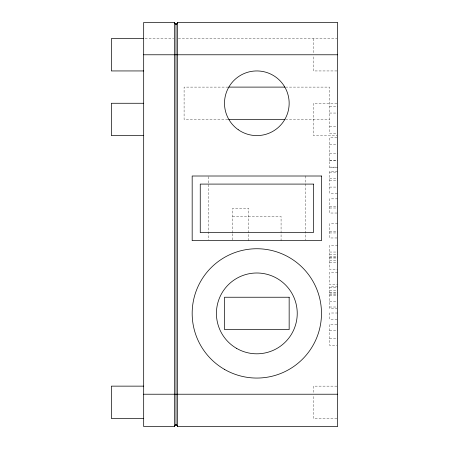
<?xml version="1.0" encoding="UTF-8"?>
<svg xmlns="http://www.w3.org/2000/svg" width="449" height="449" viewBox="0 0 449 449"><rect width="100%" height="100%" fill="white"/><g stroke="black" fill="none" stroke-linecap="round" stroke-linejoin="round"><path stroke-width="0.34" stroke-dasharray="2.25 1.68" d="M145.078 38.614L173.696 38.614M178.326 38.614L336.958 38.614M336.958 70.942L313.402 70.942L313.402 56.232M228.154 87.106L184.09 87.106L184.09 119.434L228.154 119.434M285.502 87.106L329.566 87.106L329.566 133.398M336.958 103.27L313.402 103.27L313.402 135.598L336.958 135.598M329.566 106.464L337.648 106.464M329.566 113.047L337.648 113.047M285.502 119.434L329.566 119.434M329.566 126.82L336.974 126.82M329.566 133.404L336.974 133.404M336.974 137.596L329.566 137.596L329.566 167.325L337.648 167.325M329.566 144.18L336.974 144.18M329.566 153.356L337.648 153.356M329.566 160.54L337.648 160.54M329.566 160.742L337.648 160.742M329.566 167.129L337.648 167.129M337.648 171.518L329.566 171.518L329.566 193.272L337.648 193.272M329.566 172.119L337.648 172.119M329.566 178.304L337.648 178.304M329.566 180.739L337.648 180.739M329.566 187.081L336.974 187.081M337.648 198.856L329.566 198.856L329.566 213.028L337.648 213.028M329.566 206.837L337.648 206.837M329.566 208.01L337.648 208.01M232.582 216.418L281.074 216.418L281.074 240.664M337.648 223.804L329.566 223.804L329.566 237.97L337.648 237.97M329.566 231.785L337.648 231.785M329.566 232.952L337.648 232.952M337.648 245.451L329.566 245.451L329.566 269.4L337.648 269.4M329.566 252.041L337.648 252.041M329.566 254.746L337.648 254.746M329.566 256.216L337.648 256.216M329.566 257.429L337.648 257.429M329.566 258.023L337.648 258.023M329.566 260.24L337.648 260.24M329.566 262.817L337.648 262.817M337.648 272.296L329.566 272.296L329.566 284.666L337.648 284.666M337.648 286.86L329.566 286.86L329.566 308.412L336.974 308.412M329.566 287.461L337.648 287.461M329.566 290.655L337.648 290.655M329.566 292.417L337.648 292.417M329.566 293.045L337.648 293.045M329.566 294.269L337.648 294.269M329.566 295.285L337.648 295.285M329.566 301.829L336.974 301.829M329.566 307.015L337.648 307.015M337.648 313.004L329.566 313.004L329.566 319.188L337.648 319.188M336.974 324.178L329.566 324.178L329.566 345.332L336.974 345.332M329.566 330.761L337.648 330.761M329.566 338.748L337.648 338.748M336.958 386.14L313.402 386.14L313.402 393.459M336.958 418.468L313.402 418.468L313.402 394.879M313.402 38.614L313.402 53.324M305.32 176.008L305.32 239.968M248.746 240.664L248.746 208.336L232.582 208.336L232.582 233.098M232.582 233.738L232.582 240.664M208.336 176.704L208.336 239.968"/><path stroke-width="0.67" d="M174.639 425.691L174.453 426.107A3.182 2.251 0 0 0 174.392 426.55L143.68 426.55L143.68 22.45L174.392 22.45A1.616 1.616 0 0 0 176.008 24.066L176.008 424.928A1.616 1.616 0 0 1 177.624 426.55L337.648 426.55L337.648 22.45L177.624 22.45A1.616 1.616 0 0 1 176.008 24.066M143.68 38.614L111.352 38.614L111.352 70.942L143.68 70.942M143.68 54.778L337.648 54.778M228.85 87.106L284.806 87.106M143.68 103.27L111.352 103.27L111.352 135.598L143.68 135.598M228.85 119.434L284.806 119.434M143.68 386.14L111.352 386.14L111.352 418.468L143.68 418.468M143.68 394.222L337.648 394.222M174.616 23.275L174.453 22.893A3.182 2.251 0 0 1 174.392 22.45L174.392 426.539A1.616 1.616 0 0 1 176.008 424.934M174.689 425.703A1.723 1.218 0 0 1 175.991 424.872A1.723 1.218 0 0 1 177.327 425.703L177.574 426.14A3.182 2.251 0 0 1 177.624 426.55L177.624 22.461A3.182 2.251 0 0 1 177.574 22.86L177.383 23.297A1.723 1.218 0 0 1 176.025 24.128A1.723 1.218 0 0 1 174.689 23.297M321.484 176.008L192.172 176.008L192.172 240.664L321.484 240.664L321.484 176.008M313.402 184.09L200.254 184.09L200.254 232.582L313.402 232.582L313.402 184.09M289.156 297.238L224.5 297.238L224.5 329.566L289.156 329.566L289.156 297.238M224.5 369.398A64.656 64.656 0 0 0 321.484 313.402A64.656 64.656 0 0 0 224.5 257.406A64.656 64.656 0 0 0 224.5 369.398M238.211 129.699A32.328 32.328 0 0 0 289.027 106.177A32.328 32.328 0 0 0 243.246 73.933A32.328 32.328 0 0 0 238.211 129.699M236.623 348.396A40.41 40.41 0 0 0 297.238 313.402A40.41 40.41 0 0 0 236.623 278.408A40.41 40.41 0 0 0 236.623 348.396"/></g></svg>
